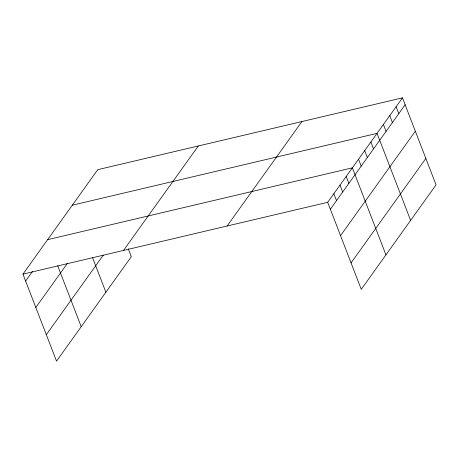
<?xml version="1.0" encoding="UTF-8"?>
<svg xmlns="http://www.w3.org/2000/svg" width="459" height="459" viewBox="0 0 459 459"><rect width="100%" height="100%" fill="white"/><g stroke="black" fill="none" stroke-linecap="round" stroke-linejoin="round"><path stroke-width="0.69" d="M128.262 248.755L131.32 256.69L56.526 361.147L22.95 274.132L97.744 169.669L402.474 97.853L436.05 184.868L361.256 289.331L327.68 202.31L402.474 97.853M25.618 281.04L32.612 271.275M35.819 307.473L67.49 263.236M46.325 334.709L103.241 255.227M123.511 250.43L198.305 145.973M227.119 226.012L301.913 121.555M330.348 209.224L405.142 104.761M340.544 235.656L415.338 131.199M351.055 262.892L425.849 158.435M72.315 205.184L377.046 133.368L410.621 220.389M47.633 239.661L352.363 167.839L385.939 254.86M22.95 274.132L327.68 202.31M396.117 106.735L398.779 113.643M389.76 115.611L392.422 122.524M383.403 124.492L386.065 131.4M370.872 141.986L373.54 148.9M364.704 150.604L367.366 157.517M358.531 159.221L361.199 166.135M346.189 176.457L348.857 183.371M340.021 185.075L342.689 191.988M333.848 193.692L336.516 200.606M92.615 257.797L105.891 292.205M57.691 265.732L81.209 326.676"/></g></svg>
